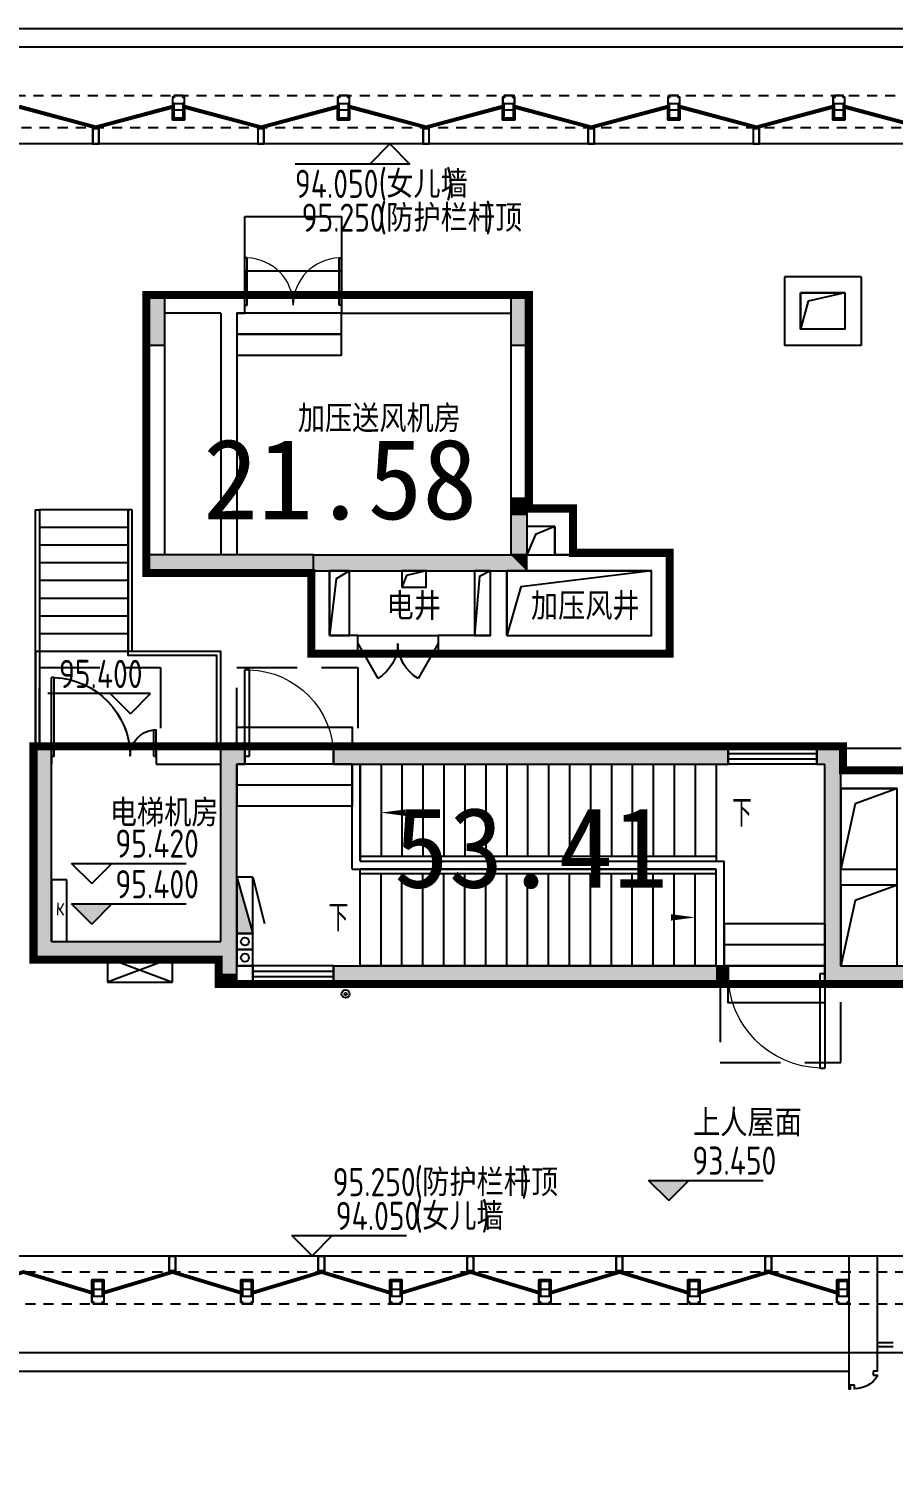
# Model space of a CAD drawing. Extents: x 512858 to 514372, y -232486 to -231710.
# Drawn here: x 513789.96 to 513800.7, y -231914.03 to -231896.2 of the extents above; entities that cross this region are included whole.
import ezdxf

# ---------------------------------------------------------------- set-up
doc = ezdxf.new("R2010")
doc.units = 0
doc.header["$LTSCALE"] = 1000
for name, pattern in [('2#HXT-RF$0$CONTINOUS', [0]), ('2#HXT-RF$0$DASH', [0.35, 0.25, -0.1]), ('CACHE2', [0.1875, 0.125, -0.0625]), ('DASH', [0.35, 0.25, -0.1])]:
    doc.linetypes.add(name, pattern=pattern)
doc.layers.get('0').update_dxf_attribs({"color": 252})
for name, color, linetype in [('$0$A-STAIR', 32, 'Continuous'), ('2#HXT-RF$0$A-ANNO-100-SYMB', 252, 'Continuous'), ('2#HXT-RF$0$A-ANNO-100-TXT', 252, 'Continuous'), ('2#HXT-RF$0$A-FIRE-DOOR', 252, 'Continuous'), ('2#HXT-RF$0$A-HOLE-E', 252, 'Continuous'), ('2#HXT-RF$0$A-PATT-COLU', 252, 'Continuous'), ('2#HXT-RF$0$A-STAIR', 252, 'Continuous'), ('2#HXT-RF$0$A-STR-CONC-B', 252, 'Continuous'), ('2#HXT-RF$0$A-WALL-S', 252, 'Continuous'), ('2#HXT-RF$0$A-WINDOW', 252, 'Continuous'), ('2#HXT-RF$0$AA-DOOR_FIRE_TEXT', 252, 'Continuous'), ('2#HXT-RF$0$建-空调', 252, '2#HXT-RF$0$DASH'), ('6#-造型-1F（实施版）金属型材-METAL-S', 253, 'Continuous'), ('6#-造型-1F（实施版）门窗', 253, 'Continuous'), ('6#-造型-银白色铝板', 252, 'Continuous'), ('A-ANNO-100-DIM-E', 253, 'Continuous'), ('A-ANNO-100-TXT', 252, 'Continuous'), ('A-DOOR', 252, 'Continuous'), ('A-HOLE-E', 253, 'Continuous'), ('A-METAL-E', 253, 'Continuous'), ('A-PATT-COLU', 253, 'Continuous'), ('A-STR-CONC-B', 252, 'Continuous'), ('A-STR-CONC-E', 253, 'Continuous'), ('A-STR-CONC-H', 253, 'Continuous'), ('A-TECH-RAIN', 253, 'Continuous'), ('A-WALL-S', 252, 'Continuous'), ('AA-家具', 253, 'DASH'), ('PUB_DIM', 252, 'Continuous'), ('PUB_TEXT', 252, 'Continuous')]:
    doc.layers.add(name, color=color, linetype=linetype)
doc.layers.add('面积-计容-住宅-1', color=1, linetype='Continuous', lineweight=0)
doc.styles.add('2#HXT-RF$0$DIM_FONT', font='romand.shx', dxfattribs={"width": 0.7, "bigfont": 'hzfs.shx'})
doc.styles.add('2#HXT-RF$0$STANDARD', font='GBENOR', dxfattribs={"bigfont": 'GBCBIG'})
doc.styles.add('dw', font='simhei.ttf')
doc.styles.add('TYDG_02', font='TSSDENG.shx', dxfattribs={"width": 0.8, "bigfont": 'hztxt.shx'})

# ---------------------------------------------------------------- blocks, each defined once
blk = doc.blocks.new('2新462#HXT-RF$0$$TWTSYS$00000508')
for p, q in [((-0.5, 0.5), (0.324, 1.224)), ((-0.5, 0.5), (-0.5, -0.5)), ((-0.5, -0.5), (0.5, 0.5)), ((0.5, 0.5), (-0.5, 0.5)), ((0.5, -0.5), (0.5, 0.5)), ((-0.5, -0.5), (0.5, -0.5))]:
    blk.add_line(p, q)
blk.add_solid([(0.5, -0.5), (0.5, 0.5), (-0.5, -0.5)])
blk = doc.blocks.new('2新442#HXT-RF$0$$DorLib2D$00000225')
at = {"color": 0}
for p, q in [((0.475, -0.001), (0.475, 0.752)), ((0.475, 0.752), (0.5, 0.752)), ((0.5, -0.001), (0.5, 0.752)), ((-0.5, 0), (-0.5, 0.252)), ((-0.475, 0.252), (-0.5, 0.252)), ((-0.475, 0), (-0.475, 0.252)), ((-0.475, 0), (-0.5, 0)), ((0.475, -0.001), (0.5, -0.001))]:
    blk.add_line(p, q, dxfattribs=at)
for centre, radius, start, end in [((0.505, -0.002), 0.755, 92.2493, 179.7238), ((-0.501, 0.003), 0.251, 359.7899, 84.0974)]:
    blk.add_arc(centre, radius, start, end, dxfattribs=at)
blk = doc.blocks.new('2新432#HXT-RF$0$$DorLib2D$00000001')
for p, q in [((0.45, 0.975), (0.5, 0.975)), ((0.45, 0), (0.45, 0.975)), ((0.5, 0), (0.5, 0.975)), ((0.5, 0), (0.45, 0))]:
    blk.add_line(p, q)
at = {"lineweight": 13}
blk.add_arc((0.475, 0), 0.975, 91.4693, 180, dxfattribs=at)
blk = doc.blocks.new('2新472#HXT-RF$0$$WINLIB2D$00000001')
at = {"color": 0}
for points in [[(-0.5, 0.5), (-0.5, -0.5)], [(-0.5, 0.5), (0.5, 0.5)], [(0.5, -0.5), (0.5, 0.5)], [(0.5, 0.167), (-0.5, 0.167)], [(0.5, -0.167), (-0.5, -0.167)], [(-0.5, -0.5), (0.5, -0.5)]]:
    blk.add_lwpolyline(points, dxfattribs=at)
blk = doc.blocks.new('2新452#HXT-RF$0$$DorLib2D$00000231')
at = {"color": 0}
for p, q in [((-0.5, 0), (-0.25, 0.433)), ((0.5, 0), (0.25, 0.433))]:
    blk.add_line(p, q, dxfattribs=at)
for centre, start, end in [((-0.5, 0), 0, 60), ((0.5, 0), 120, 180)]:
    blk.add_arc(centre, 0.5, start, end, dxfattribs=at)
blk = doc.blocks.new('2新422#HXT-RF')
at = {"layer": '2#HXT-RF$0$A-PATT-COLU'}
for points in [[(-54712, -20698), (-54712, -20898), (-52412, -20898), (-52412, -20698)], [(-52412, -20698), (-52412, -20898), (-52062, -20898), (-52262, -20698)], [(-52262, -20698), (-52062, -20898), (-52062, -20698)], [(-58162, -25698), (-57962, -25498), (-57962, -23098), (-58162, -23098)], [(-55862, -23098), (-55662, -23298), (-55562, -23298), (-55562, -23098)], [(-55795, -25598), (-55662, -25598), (-55662, -23298), (-55862, -23098), (-55862, -25498)], [(-54462, -23298), (-54132, -23298), (-54132, -23098), (-54462, -23098)], [(-54132, -23098), (-54132, -23298), (-49562, -23298), (-49562, -23098)], [(-48462, -23298), (-48362, -23298), (-48162, -23098), (-48462, -23098)], [(-48362, -23498), (-48162, -23498), (-48162, -23098), (-48362, -23298)], [(-45062, -23498), (-44862, -23498), (-44862, -23098), (-45062, -23098)], [(-48362, -25998), (-48162, -25798), (-48162, -23498), (-48362, -23498)], [(-45062, -25798), (-44862, -25998), (-44862, -23498), (-45062, -23498)], [(-57962, -25498), (-58162, -25698), (-55862, -25698), (-55795, -25598), (-55862, -25498)], [(-55862, -25898), (-55662, -25898), (-55662, -25598), (-55795, -25598), (-55862, -25698)], [(-54462, -25998), (-49712, -25998), (-49712, -25798), (-54462, -25798)], [(-49712, -25798), (-49712, -25998), (-49562, -25998), (-49562, -25798)], [(-48162, -25798), (-48362, -25998), (-47362, -25998), (-47362, -25798)], [(-47362, -25798), (-47362, -25998), (-44862, -25998), (-45062, -25798)], [(-55662, -25998), (-55662, -25898), (-55862, -25898), (-55862, -25998)]]:
    blk.add_hatch(color=256, dxfattribs=at).paths.add_polyline_path(points)
at = {"layer": '2#HXT-RF$0$A-ANNO-100-SYMB'}
for points in [[(-49582, -23898, 0, 0, 0), (-53872, -23898, 0, 80, 0), (-53572, -23898, 0, 0, 0)], [(-54262, -25198, 0, 0, 0), (-49972, -25198, 0, 80, 0), (-50272, -25198, 0, 0, 0)]]:
    blk.add_lwpolyline(points, format="xyseb", dxfattribs=at)
at = {"layer": '2#HXT-RF$0$A-FIRE-DOOR'}
for p, q in [((-54162, -21698), (-53162, -21698)), ((-54162, -21898), (-53162, -21898)), ((-56662, -23098), (-57962, -23098)), ((-47262, -23398), (-45962, -23398))]:
    blk.add_line(p, q, dxfattribs=at)
at = {"layer": '2#HXT-RF$0$A-HOLE-E'}
for points in [[(-54512, -21698), (-54262, -21698), (-54262, -20898), (-54512, -20898)], [(-53612, -21098), (-53312, -21098), (-53312, -20898), (-53612, -20898)], [(-52712, -21698), (-52512, -21698), (-52512, -20898), (-52712, -20898)], [(-52312, -21698), (-50512, -21698), (-50512, -20898), (-52312, -20898)], [(-47462, -23598), (-48162, -23598), (-48162, -24598), (-47462, -24598)], [(-47462, -24798), (-48162, -24798), (-48162, -25798), (-47462, -25798)]]:
    blk.add_lwpolyline(points, close=True, dxfattribs=at)
for points in [[(-54262, -20898), (-54427, -20995), (-54512, -21698)], [(-53312, -20898), (-53556, -20953), (-53612, -21098)], [(-52512, -20898), (-52651, -20968), (-52712, -21698)], [(-50512, -20898), (-52138, -21097), (-52312, -21698)], [(-47462, -23598), (-47984, -23789), (-48162, -24598)], [(-47462, -24798), (-47984, -24989), (-48162, -25798)]]:
    blk.add_lwpolyline(points, dxfattribs=at)
at = {"layer": '2#HXT-RF$0$A-STAIR'}
for p, q in [((-58112, -20138), (-58112, -21898)), ((-57012, -20138), (-58112, -20138)), ((-57012, -20138), (-57012, -21898)), ((-57012, -20358), (-58112, -20358)), ((-57012, -20578), (-58112, -20578)), ((-47312, -20638), (-47312, -22398)), ((-46212, -20638), (-47312, -20638)), ((-46212, -20638), (-46212, -22398)), ((-57012, -20798), (-58112, -20798)), ((-46212, -20858), (-47312, -20858)), ((-57012, -21018), (-58112, -21018)), ((-46212, -21078), (-47312, -21078)), ((-57012, -21238), (-58112, -21238)), ((-46212, -21298), (-47312, -21298)), ((-57012, -21458), (-58112, -21458)), ((-46212, -21518), (-47312, -21518)), ((-57012, -21678), (-58112, -21678)), ((-46212, -21738), (-47312, -21738)), ((-57012, -21898), (-58112, -21898)), ((-46212, -21958), (-47312, -21958)), ((-46212, -22178), (-47312, -22178)), ((-46212, -22398), (-47312, -22398)), ((-55662, -23298), (-55662, -23818)), ((-54232, -23298), (-55662, -23298)), ((-54232, -23298), (-54232, -23818)), ((-54132, -23298), (-49712, -23298)), ((-54132, -23298), (-54132, -24438)), ((-53872, -23298), (-53872, -24438)), ((-53612, -23298), (-53612, -24438)), ((-53352, -23298), (-53352, -24438)), ((-53092, -23298), (-53092, -24438)), ((-52832, -23298), (-52832, -24438)), ((-52572, -23298), (-52572, -24438)), ((-52312, -23298), (-52312, -24438)), ((-52052, -23298), (-52052, -24438)), ((-51792, -23298), (-51792, -24438)), ((-51532, -23298), (-51532, -24438)), ((-51272, -23298), (-51272, -24438)), ((-51012, -23298), (-51012, -24438)), ((-50752, -23298), (-50752, -24438)), ((-50492, -23298), (-50492, -24438)), ((-50232, -23298), (-50232, -24438)), ((-49972, -23298), (-49972, -24438)), ((-49712, -23298), (-49712, -24438)), ((-54232, -23558), (-55662, -23558)), ((-54232, -23818), (-55662, -23818)), ((-54132, -24438), (-54132, -24498)), ((-54132, -24438), (-49712, -24438)), ((-54132, -24438), (-54132, -24498)), ((-54132, -24498), (-49712, -24498)), ((-54132, -24498), (-49712, -24498)), ((-49712, -24598), (-54132, -24598)), ((-54132, -24658), (-54132, -24598)), ((-49712, -24598), (-54132, -24598)), ((-54132, -24658), (-54132, -24598)), ((-49712, -24438), (-49712, -24498)), ((-49712, -24438), (-49712, -24498)), ((-49712, -24658), (-49712, -24598)), ((-49712, -24658), (-49712, -24598)), ((-54132, -25798), (-54132, -24658)), ((-49712, -24658), (-54132, -24658)), ((-53872, -25798), (-53872, -24658)), ((-53612, -25798), (-53612, -24658)), ((-53352, -25798), (-53352, -24658)), ((-53092, -25798), (-53092, -24658)), ((-52832, -25798), (-52832, -24658)), ((-52572, -25798), (-52572, -24658)), ((-52312, -25798), (-52312, -24658)), ((-52052, -25798), (-52052, -24658)), ((-51792, -25798), (-51792, -24658)), ((-51532, -25798), (-51532, -24658)), ((-51272, -25798), (-51272, -24658)), ((-51012, -25798), (-51012, -24658)), ((-50752, -25798), (-50752, -24658)), ((-50492, -25798), (-50492, -24658)), ((-50232, -25798), (-50232, -24658)), ((-49972, -25798), (-49972, -24658)), ((-49712, -25798), (-49712, -24658)), ((-49612, -25278), (-49612, -25798)), ((-48362, -25278), (-49612, -25278)), ((-48362, -25278), (-48362, -25798)), ((-48362, -25538), (-49612, -25538)), ((-49712, -25798), (-54132, -25798)), ((-48362, -25798), (-49612, -25798))]:
    blk.add_line(p, q, dxfattribs=at)
for points in [[(-58162, -23098), (-58162, -20138), (-58112, -20138), (-58112, -23098)], [(-55912, -23098), (-55912, -21948), (-57012, -21948), (-57012, -20138)], [(-56962, -20138), (-57012, -20138)], [(-55862, -23098), (-55862, -21898), (-56962, -21898), (-56962, -20138)], [(-47362, -23398), (-47362, -22198), (-47362, -22198), (-47362, -20638)], [(-47312, -20638), (-47362, -20638)], [(-47312, -23398), (-47312, -22248), (-47312, -22248), (-47312, -20638)], [(-45112, -23398), (-45112, -22448), (-46212, -22448), (-46212, -20638)], [(-46162, -20638), (-46212, -20638)], [(-45062, -23398), (-45062, -22398), (-46162, -22398), (-46162, -20638)]]:
    blk.add_lwpolyline(points, dxfattribs=at)
for points in [[(-55862, -21898), (-58162, -21898), (-58162, -23098), (-55862, -23098)], [(-54232, -23098), (-55662, -23098), (-55662, -22838), (-54232, -22838)], [(-54462, -23298), (-55562, -23298), (-55562, -23098), (-54462, -23098)], [(-48362, -25998), (-49562, -25998), (-49562, -25798), (-48362, -25798)], [(-48362, -26258), (-49562, -26258), (-49562, -25998), (-48362, -25998)]]:
    blk.add_lwpolyline(points, close=True, dxfattribs=at)
at = {"layer": '2#HXT-RF$0$A-STR-CONC-B'}
for p, q in [((-54712, -20698), (-52412, -20698)), ((-52412, -20698), (-52262, -20698)), ((-52262, -20698), (-52262, -20698)), ((-52262, -20698), (-52062, -20698)), ((-52062, -20898), (-52062, -20698)), ((-54712, -20898), (-52412, -20898)), ((-52412, -20898), (-52062, -20898)), ((-58162, -25698), (-58162, -23098)), ((-58162, -23098), (-57962, -23098)), ((-57962, -25498), (-57962, -23098)), ((-55862, -23098), (-55562, -23098)), ((-55862, -25498), (-55862, -23098)), ((-55562, -23098), (-55562, -23298)), ((-54462, -23098), (-54132, -23098)), ((-54462, -23098), (-54462, -23298)), ((-54132, -23098), (-49562, -23098)), ((-49562, -23098), (-49562, -23298)), ((-48462, -23098), (-48162, -23098)), ((-48462, -23098), (-48462, -23298)), ((-48162, -23498), (-48162, -23098)), ((-45062, -23498), (-45062, -23098)), ((-45062, -23098), (-44862, -23098)), ((-44862, -23498), (-44862, -23098)), ((-55662, -23298), (-55562, -23298)), ((-55662, -25598), (-55662, -23298)), ((-54462, -23298), (-54132, -23298)), ((-54132, -23298), (-49562, -23298)), ((-48462, -23298), (-48362, -23298)), ((-48362, -23498), (-48362, -23298)), ((-48362, -25998), (-48362, -23498)), ((-48162, -25798), (-48162, -23498)), ((-45062, -25798), (-45062, -23498)), ((-44862, -25998), (-44862, -23498)), ((-57962, -25498), (-55862, -25498)), ((-55662, -25898), (-55662, -25598)), ((-58162, -25698), (-55862, -25698)), ((-55862, -25898), (-55862, -25698)), ((-54462, -25798), (-49712, -25798)), ((-54462, -25798), (-54462, -25998)), ((-49712, -25798), (-49562, -25798)), ((-49562, -25798), (-49562, -25998)), ((-48162, -25798), (-47362, -25798)), ((-47362, -25798), (-45062, -25798)), ((-55862, -25998), (-55862, -25898)), ((-55862, -25998), (-55662, -25998)), ((-55662, -25998), (-55662, -25898)), ((-54462, -25998), (-49712, -25998)), ((-49712, -25998), (-49562, -25998)), ((-48362, -25998), (-47362, -25998)), ((-47362, -25998), (-44862, -25998))]:
    blk.add_line(p, q, dxfattribs=at)
at = {"layer": '2#HXT-RF$0$A-WALL-S'}
for p, q in [((-52062, -20698), (-50312, -20698)), ((-50312, -21898), (-50312, -20698)), ((-54712, -21898), (-54712, -20898)), ((-54512, -21698), (-54512, -20898)), ((-52512, -21698), (-52512, -20898)), ((-52312, -21698), (-52312, -20898)), ((-52062, -20898), (-50512, -20898)), ((-50512, -21698), (-50512, -20898)), ((-54162, -21698), (-54512, -21698)), ((-54162, -21898), (-54162, -21698)), ((-52512, -21698), (-53162, -21698)), ((-53162, -21698), (-53162, -21898)), ((-52312, -21698), (-50512, -21698)), ((-54712, -21898), (-54162, -21898)), ((-53162, -21898), (-52412, -21898)), ((-52412, -21898), (-50312, -21898)), ((-57962, -23098), (-57962, -23298)), ((-55862, -23098), (-56662, -23098)), ((-56662, -23098), (-56662, -23298)), ((-55562, -23298), (-55562, -23098)), ((-54462, -23298), (-54462, -23098)), ((-49562, -23298), (-49562, -23098)), ((-48462, -23098), (-48462, -23098)), ((-48462, -23098), (-48462, -23298)), ((-56662, -23298), (-55862, -23298)), ((-54232, -24598), (-54232, -23298)), ((-54132, -24498), (-54132, -23298)), ((-48462, -23298), (-48462, -23298)), ((-48162, -23398), (-47362, -23398)), ((-47262, -23398), (-47362, -23398)), ((-47262, -23598), (-47262, -23398)), ((-45062, -23398), (-45962, -23398)), ((-45962, -23398), (-45962, -23598)), ((-48162, -23598), (-47462, -23598)), ((-47462, -25798), (-47462, -23598)), ((-47262, -25798), (-47262, -23598)), ((-45962, -23598), (-45062, -23598)), ((-54232, -24598), (-49712, -24598)), ((-54132, -24498), (-49612, -24498)), ((-49712, -25798), (-49712, -24598)), ((-49612, -25798), (-49612, -24498)), ((-55462, -25798), (-55662, -25798)), ((-55462, -25998), (-55462, -25798)), ((-54462, -25798), (-54462, -25798)), ((-54462, -25798), (-54462, -25998)), ((-49562, -25998), (-49562, -25798)), ((-48362, -25998), (-48362, -25798)), ((-55662, -25998), (-55462, -25998)), ((-54462, -25998), (-54462, -25998))]:
    blk.add_line(p, q, dxfattribs=at)
at = {"layer": '2#HXT-RF$0$AA-DOOR_FIRE_TEXT'}
for points in [[(-55462, -25398), (-55662, -25398), (-55662, -25598), (-55462, -25598)], [(-55462, -25598), (-55662, -25598), (-55662, -25798), (-55462, -25798)]]:
    blk.add_lwpolyline(points, close=True, dxfattribs=at)
for centre in [(-55562, -25498), (-55562, -25698)]:
    blk.add_circle(centre, 50, dxfattribs=at)
at = {"layer": '2#HXT-RF$0$建-空调', "color": 1, "ltscale": 10}
for points in [[(-57962, -25498), (-57771, -25498), (-57771, -24732), (-57962, -24732)], [(-45253, -25798), (-45062, -25798), (-45062, -25032), (-45254, -25032)]]:
    blk.add_lwpolyline(points, close=True, dxfattribs=at)
at = {"layer": '2#HXT-RF$0$A-FIRE-DOOR', "zscale": 200}
for name, p, xscale, yscale, rotation in [('2新452#HXT-RF$0$$DorLib2D$00000231', (-53662, -21798), 1000, -1000, 2.2739e-12), ('2新442#HXT-RF$0$$DorLib2D$00000225', (-57312, -23198), 1300.000000001113, -1300.000000001113, 180)]:
    blk.add_blockref(name, p, dxfattribs=dict(at, xscale=xscale, yscale=yscale, rotation=rotation))
for name, p, xscale, yscale in [('2新432#HXT-RF$0$$DorLib2D$00000001', (-55012, -23198), -1100, 1100), ('2新442#HXT-RF$0$$DorLib2D$00000225', (-46612, -23498), -1300.000000000873, 1300.000000000873), ('2新432#HXT-RF$0$$DorLib2D$00000001', (-48962, -25898), 1200, -1200)]:
    blk.add_blockref(name, p, dxfattribs=dict(at, xscale=xscale, yscale=yscale))
at = {"layer": '2#HXT-RF$0$A-WINDOW', "xscale": -1099.939329064553, "yscale": -200, "zscale": 200}
blk.add_blockref('2新472#HXT-RF$0$$WINLIB2D$00000001', (-49012, -23198), dxfattribs=at)
at = {"layer": '2#HXT-RF$0$A-WINDOW', "xscale": 1000, "yscale": 200, "zscale": 200, "rotation": 180.0000000000013}
blk.add_blockref('2新472#HXT-RF$0$$WINLIB2D$00000001', (-54962, -25898), dxfattribs=at)
at = {"layer": '2#HXT-RF$0$AA-DOOR_FIRE_TEXT', "xscale": 700.0000000000001, "yscale": 200.0000000000001, "zscale": 700.0000000000001, "rotation": 270}
blk.add_blockref('2新462#HXT-RF$0$$TWTSYS$00000508', (-55562, -25048), dxfattribs=at)
at = {"color": 1, "linetype": '2#HXT-RF$0$CONTINOUS', "style": '2#HXT-RF$0$DIM_FONT', "text_generation_flag": 4, "width": 0.8}
for p in [(-57903, -25019), (-45195, -25319)]:
    blk.add_text('K', height=151, rotation=359.771, dxfattribs=at).set_placement(p)
at = {"layer": '2#HXT-RF$0$A-ANNO-100-TXT', "color": 7, "style": '2#HXT-RF$0$STANDARD'}
for p in [(-49512, -24073), (-54522, -25373)]:
    blk.add_text('下', height=338, dxfattribs=at).set_placement(p)
blk = doc.blocks.new('2新158a-dewfergsfsfsfs')
at = {"layer": '6#-造型-银白色铝板'}
blk.add_lwpolyline([(-53941, 66063), (-53791, 66063), (-53791, 65863), (-53811, 65863), (-53811, 65943), (-53921, 65943), (-53921, 65863), (-53941, 65863)], close=True, dxfattribs=at)
for points in [[(-53941, 65941), (-53941, 66063), (-53791, 66063), (-53791, 65941)], [(-53791, 65941), (-53791, 66063), (-53941, 66063), (-53941, 65941)], [(-53793, 65943), (-53793, 66061), (-53938, 66061), (-53938, 65943)], [(-53921, 66043), (-53938, 66061)], [(-53811, 65941), (-53811, 66043), (-53921, 66043), (-53921, 65941)], [(-53811, 66043), (-53793, 66061)], [(-53921, 65941), (-53941, 65941)], [(-53791, 65897), (-53791, 65783), (-53811, 65783), (-53811, 65763), (-53921, 65763), (-53921, 65783), (-53941, 65783), (-53941, 65897)], [(-53921, 65941), (-53921, 65943), (-53938, 65943)], [(-53793, 65941), (-53793, 65786), (-53813, 65786), (-53813, 65766), (-53918, 65766), (-53918, 65786), (-53938, 65786), (-53938, 65941)], [(-53938, 65863), (-53793, 65863)], [(-53811, 65941), (-53811, 65943), (-53793, 65943)], [(-53811, 65941), (-53791, 65941)]]:
    blk.add_lwpolyline(points, dxfattribs=at)
blk = doc.blocks.new('2新162a-fsfgesfsfsf')
at = {"layer": '6#-造型-银白色铝板'}
for points in [[(-54486, 66363), (-54406, 66363), (-54406, 66173), (-54486, 66173)], [(-54483, 66360), (-54409, 66360), (-54409, 66176), (-54483, 66176)]]:
    blk.add_lwpolyline(points, close=True, dxfattribs=at)
blk = doc.blocks.new('*U580')
at = {"layer": '6#-造型-1F（实施版）金属型材-METAL-S'}
for points in [[(1100, 350), (-550, 350), (-550, 330), (-500, 330), (-500, 280)], [(-330, 50), (-380, 50)]]:
    blk.add_lwpolyline(points, dxfattribs=at)
at = {"layer": '6#-造型-1F（实施版）金属型材-METAL-S', "color": 61}
blk.add_lwpolyline([(-380, 50), (-380, 0), (-400, 0, -0.247534), (-550, 280), (-500, 280)], format="xyb", dxfattribs=at)
blk.add_lwpolyline([(1100, 350), (1100, 0), (-330, 0), (-330, 50)], dxfattribs=at)
blk = doc.blocks.new('2新74A$C40527E7E')
at = {"layer": '6#-造型-1F（实施版）金属型材-METAL-S'}
blk.add_lwpolyline([(23200, 17730), (-130, 17730, 0.414214), (-330, 17530), (-330, 4070, 0.414214), (-130, 3870), (7270, 3870), (7270, 1270, 0.414218), (7470, 1070), (21200, 1070)], format="xyb", dxfattribs=at)
at = {"layer": '6#-造型-1F（实施版）门窗'}
for points in [[(12800, 16771), (11850, 16515), (10900, 16771)], [(14850, 16771), (13900, 16515), (12950, 16771)], [(16900, 16771), (15950, 16515), (15000, 16771)], [(18950, 16771), (18000, 16515), (17050, 16771)], [(21000, 16771), (20050, 16515), (19100, 16771)], [(23050, 16771), (22100, 16515), (21150, 16771)], [(12800, 16759), (11850, 16502), (10900, 16759)], [(12800, 16746), (11850, 16490), (10900, 16746)], [(14850, 16759), (13900, 16502), (12950, 16759)], [(14850, 16746), (13900, 16490), (12950, 16746)], [(16900, 16759), (15950, 16502), (15000, 16759)], [(16900, 16746), (15950, 16490), (15000, 16746)], [(18950, 16759), (18000, 16502), (17050, 16759)], [(18950, 16746), (18000, 16490), (17050, 16746)], [(21000, 16759), (20050, 16502), (19100, 16759)], [(21000, 16746), (20050, 16490), (19100, 16746)], [(23050, 16759), (22100, 16502), (21150, 16759)], [(23050, 16746), (22100, 16490), (21150, 16746)], [(11800, 2054), (10950, 2310), (10100, 2054)], [(11800, 2041), (10950, 2298), (10100, 2041)], [(11800, 2029), (10950, 2285), (10100, 2029)], [(13650, 2054), (12800, 2310), (11950, 2054)], [(13650, 2041), (12800, 2298), (11950, 2041)], [(13650, 2029), (12800, 2285), (11950, 2029)], [(15500, 2054), (14650, 2310), (13800, 2054)], [(15500, 2041), (14650, 2298), (13800, 2041)], [(15500, 2029), (14650, 2285), (13800, 2029)], [(17350, 2054), (16500, 2310), (15650, 2054)], [(17350, 2041), (16500, 2298), (15650, 2041)], [(17350, 2029), (16500, 2285), (15650, 2029)], [(19200, 2054), (18350, 2310), (17500, 2054)], [(19200, 2041), (18350, 2298), (17500, 2041)], [(19200, 2029), (18350, 2285), (17500, 2029)], [(21050, 2054), (20200, 2310), (19350, 2054)], [(21050, 2041), (20200, 2298), (19350, 2041)], [(21050, 2029), (20200, 2285), (19350, 2029)]]:
    blk.add_lwpolyline(points, dxfattribs=at)
at = {"layer": 'A-STR-CONC-E'}
for points in [[(23200, 17500), (-100, 17500), (-100, 4100), (7500, 4100), (7500, 1300), (21900, 1300), (21900, -100), (32000, -100), (32000, 6900), (29900, 6900), (29900, 10400), (33600, 10400), (33600, 17500), (23200, 17500)], [(23200, 16300), (1100, 16300), (1100, 5300), (8700, 5300), (8700, 2500), (22100, 2500), (22100, 1100), (30800, 1100), (30800, 5700), (28700, 5700), (28700, 11600), (32400, 11600), (32400, 16300), (24400, 16300)]]:
    blk.add_lwpolyline(points, dxfattribs=at)
at = {"layer": 'A-STR-CONC-H', "linetype": 'CACHE2'}
blk.add_lwpolyline([(23200, 16500), (900, 16500), (900, 5100), (8500, 5100), (8500, 2300), (21900, 2300), (21900, 1900), (8100, 1900), (8100, 4700), (500, 4700), (500, 16900), (23200, 16900)], dxfattribs=at)
at = {"rotation": 90.00007854838802}
blk.add_blockref('*U580', (21550, 1400), dxfattribs=at)
at = {"layer": 'PUB_DIM', "xscale": -1, "rotation": 180}
for name, p in [('2新158a-dewfergsfsfsfs', (66741, 82663)), ('2新158a-dewfergsfsfsfs', (68791, 82663)), ('2新158a-dewfergsfsfsfs', (70841, 82663)), ('2新158a-dewfergsfsfsfs', (72891, 82663)), ('2新158a-dewfergsfsfsfs', (74941, 82663)), ('2新162a-fsfgesfsfsf', (66295, 82663)), ('2新162a-fsfgesfsfsf', (68345, 82663)), ('2新162a-fsfgesfsfsf', (70395, 82663)), ('2新162a-fsfgesfsfsf', (72445, 82663)), ('2新162a-fsfgesfsfsf', (74495, 82663))]:
    blk.add_blockref(name, p, dxfattribs=at)
at = {"layer": 'PUB_DIM'}
for name, p in [('2新162a-fsfgesfsfsf', (67245, -63863)), ('2新162a-fsfgesfsfsf', (69095, -63863)), ('2新162a-fsfgesfsfsf', (70945, -63863)), ('2新162a-fsfgesfsfsf', (72795, -63863)), ('2新162a-fsfgesfsfsf', (74645, -63863)), ('2新158a-dewfergsfsfsfs', (65741, -63863)), ('2新158a-dewfergsfsfsfs', (67591, -63863)), ('2新158a-dewfergsfsfsfs', (69441, -63863)), ('2新158a-dewfergsfsfsfs', (71291, -63863)), ('2新158a-dewfergsfsfsfs', (73141, -63863)), ('2新158a-dewfergsfsfsfs', (74991, -63863))]:
    blk.add_blockref(name, p, dxfattribs=at)
blk = doc.blocks.new('2新04$DorLib2D$00000002')
for p, q in [((-0.5, 0), (-0.5, 0.4875)), ((-0.475, 0.4875), (-0.5, 0.4875)), ((-0.475, 0), (-0.475, 0.4875)), ((0.475, 0), (0.475, 0.4875)), ((0.475, 0.4875), (0.5, 0.4875)), ((0.5, 0), (0.5, 0.4875)), ((-0.5, 0), (-0.475, 0)), ((0.5, 0), (0.475, 0))]:
    blk.add_line(p, q)
at = {"lineweight": 13}
for centre, start, end in [((-0.4875, 0), 0, 88.53072), ((0.4875, 0), 91.46928, 180)]:
    blk.add_arc(centre, 0.4875, start, end, dxfattribs=at)

msp = doc.modelspace()

# ---------------------------------------------------------------- hatches: boundary and pattern name
at = {"layer": 'A-ANNO-100-DIM-E'}
for points in [[(513790.747, -231907.313), (513790.497, -231907.063), (513790.997, -231907.063)], [(513797.911, -231910.744), (513797.661, -231910.494), (513798.161, -231910.494)]]:
    msp.add_hatch(color=256, dxfattribs=at).paths.add_polyline_path(points)
at = {"layer": 'A-PATT-COLU'}
for points in [[(513791.448, -231899.53), (513791.448, -231900.13), (513791.648, -231900.13), (513791.648, -231899.53)], [(513795.948, -231899.53), (513795.948, -231900.13), (513796.148, -231900.13), (513796.148, -231899.53)], [(513795.948, -231902.03), (513795.948, -231902.23), (513796.148, -231902.23), (513796.148, -231902.03)], [(513795.948, -231902.18), (513795.948, -231902.73), (513796.148, -231902.73), (513796.148, -231902.18)], [(513792.448, -231902.93), (513792.448, -231902.73), (513791.448, -231902.73), (513791.448, -231902.93)], [(513793.498, -231902.73), (513792.448, -231902.73), (513792.448, -231902.93), (513793.498, -231902.93)]]:
    msp.add_hatch(color=256, dxfattribs=at).paths.add_polyline_path(points)
at = {"layer": 'A-TECH-RAIN'}
msp.add_hatch(color=256, dxfattribs=at).paths.add_polyline_path([(513793.883, -231908.18, 1), (513793.913, -231908.18, 1)])

# ---------------------------------------------------------------- linework, layer by layer
at = {"layer": '$0$A-STAIR'}
for points in [[(513792.648, -231899.47), (513793.848, -231899.47), (513793.848, -231899.21), (513792.648, -231899.21)], [(513792.548, -231899.99), (513793.848, -231899.99), (513793.848, -231899.73), (513792.548, -231899.73)], [(513792.548, -231900.25), (513793.848, -231900.25), (513793.848, -231899.99), (513792.548, -231899.99)]]:
    msp.add_lwpolyline(points, close=True, dxfattribs=at)
at = {"layer": 'A-ANNO-100-DIM-E'}
for p, q in [((513794.447, -231897.63), (513794.197, -231897.88)), ((513794.447, -231897.63), (513794.697, -231897.88)), ((513794.697, -231897.88), (513793.274, -231897.88)), ((513791.476, -231904.453), (513790.2, -231904.453)), ((513791.226, -231904.703), (513790.976, -231904.453)), ((513791.226, -231904.703), (513791.476, -231904.453)), ((513790.747, -231906.809), (513790.497, -231906.559)), ((513790.497, -231906.559), (513791.92, -231906.559)), ((513790.747, -231906.809), (513790.997, -231906.559)), ((513790.747, -231907.313), (513790.497, -231907.063)), ((513790.497, -231907.063), (513791.92, -231907.063)), ((513790.747, -231907.313), (513790.997, -231907.063)), ((513797.911, -231910.744), (513797.661, -231910.494)), ((513797.661, -231910.494), (513799.084, -231910.494)), ((513797.911, -231910.744), (513798.161, -231910.494)), ((513793.482, -231911.43), (513793.232, -231911.18)), ((513793.232, -231911.18), (513794.655, -231911.18)), ((513793.482, -231911.43), (513793.732, -231911.18))]:
    msp.add_line(p, q, dxfattribs=at)
at = {"layer": 'A-DOOR'}
for p, q in [((513793.848, -231899.53), (513792.648, -231899.53)), ((513793.848, -231899.73), (513792.648, -231899.73))]:
    msp.add_line(p, q, dxfattribs=at)
at = {"layer": 'A-HOLE-E'}
for points in [[(513800.098, -231899.48), (513799.64, -231899.581), (513799.548, -231899.93)], [(513796.498, -231902.38), (513796.258, -231902.478), (513796.148, -231902.73)]]:
    msp.add_lwpolyline(points, dxfattribs=at)
for points in [[(513799.548, -231899.48), (513800.098, -231899.48), (513800.098, -231899.93), (513799.548, -231899.93)], [(513796.498, -231902.38), (513796.148, -231902.38), (513796.148, -231902.73), (513796.498, -231902.73)]]:
    msp.add_lwpolyline(points, close=True, dxfattribs=at)
at = {"layer": 'A-METAL-E'}
for points in [[(513800.498, -231912.505), (513800.698, -231912.505)], [(513800.498, -231912.555), (513800.698, -231912.555)]]:
    msp.add_lwpolyline(points, dxfattribs=at)
at = {"layer": 'A-STR-CONC-B'}
for p, q in [((513791.448, -231899.53), (513791.448, -231900.13)), ((513791.648, -231899.53), (513791.448, -231899.53)), ((513791.648, -231899.53), (513791.648, -231900.13)), ((513795.948, -231899.53), (513795.948, -231900.13)), ((513796.148, -231899.53), (513795.948, -231899.53)), ((513796.148, -231899.53), (513796.148, -231900.13)), ((513791.648, -231900.13), (513791.448, -231900.13)), ((513796.148, -231900.13), (513795.948, -231900.13)), ((513795.948, -231902.03), (513795.948, -231902.23)), ((513796.148, -231902.03), (513795.948, -231902.03)), ((513796.148, -231902.03), (513796.148, -231902.23)), ((513795.948, -231902.18), (513795.948, -231902.73)), ((513796.148, -231902.18), (513795.948, -231902.18)), ((513796.148, -231902.23), (513795.948, -231902.23)), ((513796.148, -231902.18), (513796.148, -231902.73)), ((513792.448, -231902.73), (513791.448, -231902.73)), ((513791.448, -231902.93), (513791.448, -231902.73)), ((513793.498, -231902.73), (513792.448, -231902.73)), ((513793.498, -231902.93), (513793.498, -231902.73)), ((513796.148, -231902.73), (513795.948, -231902.73)), ((513792.448, -231902.93), (513791.448, -231902.93)), ((513793.498, -231902.93), (513792.448, -231902.93))]:
    msp.add_line(p, q, dxfattribs=at)
at = {"layer": 'A-STR-CONC-H', "linetype": 'CACHE2'}
msp.add_lwpolyline([(513792.648, -231899.53), (513792.648, -231898.53), (513793.848, -231898.53), (513793.848, -231899.53)], dxfattribs=at)
at = {"layer": 'A-STR-CONC-H', "linetype": 'DASH', "ltscale": 0.003, "elevation": 0}
for points in [[(513790.098, -231905.13), (513790.098, -231904.13), (513791.598, -231904.13), (513791.598, -231905.13)], [(513792.548, -231905.13), (513792.548, -231904.13), (513794.048, -231904.13), (513794.048, -231905.13)]]:
    msp.add_lwpolyline(points, dxfattribs=at)
at = {"layer": 'A-STR-CONC-H', "linetype": 'DASH', "ltscale": 0.003}
for points in [[(513800.048, -231905.13), (513800.848, -231905.13)], [(513798.548, -231908.03), (513798.548, -231909.03), (513800.048, -231909.03), (513800.048, -231908.03)]]:
    msp.add_lwpolyline(points, dxfattribs=at)
at = {"layer": 'A-TECH-RAIN'}
for radius in [0.05, 0.015]:
    msp.add_circle((513793.898, -231908.18), radius, dxfattribs=at)
at = {"layer": 'A-WALL-S'}
for p, q in [((513799.348, -231899.28), (513799.348, -231900.13)), ((513800.298, -231899.28), (513799.348, -231899.28)), ((513800.298, -231899.28), (513800.298, -231900.13)), ((513799.548, -231899.48), (513799.548, -231899.93)), ((513800.098, -231899.48), (513799.548, -231899.48)), ((513800.098, -231899.48), (513800.098, -231899.93)), ((513792.448, -231899.53), (513791.648, -231899.53)), ((513792.648, -231899.53), (513792.448, -231899.53)), ((513792.648, -231899.73), (513792.648, -231899.53)), ((513795.948, -231899.53), (513793.848, -231899.53)), ((513793.848, -231899.53), (513793.848, -231899.73)), ((513792.348, -231899.73), (513791.648, -231899.73)), ((513792.348, -231899.73), (513792.348, -231902.73)), ((513792.548, -231899.73), (513792.548, -231902.73)), ((513792.548, -231899.73), (513792.648, -231899.73)), ((513793.848, -231899.73), (513795.948, -231899.73)), ((513800.098, -231899.93), (513799.548, -231899.93)), ((513791.448, -231900.13), (513791.448, -231902.73)), ((513791.648, -231900.13), (513791.648, -231902.73)), ((513795.948, -231900.13), (513795.948, -231902.03)), ((513796.148, -231900.13), (513796.148, -231902.03)), ((513800.298, -231900.13), (513799.348, -231900.13)), ((513796.698, -231902.18), (513796.148, -231902.18)), ((513796.698, -231902.18), (513796.698, -231902.73)), ((513796.498, -231902.38), (513796.148, -231902.38)), ((513796.498, -231902.38), (513796.498, -231902.73)), ((513796.698, -231902.73), (513796.498, -231902.73))]:
    msp.add_line(p, q, dxfattribs=at)
at = {"layer": 'AA-家具'}
for p, q in [((513791.748, -231907.73), (513790.941, -231908.034)), ((513790.941, -231907.73), (513791.748, -231908.034))]:
    msp.add_line(p, q, dxfattribs=at)
msp.add_lwpolyline([(513790.941, -231908.034), (513791.748, -231908.034), (513791.748, -231907.73), (513790.941, -231907.73)], close=True, dxfattribs=at)
at = {"layer": '面积-计容-住宅-1', "const_width": 0.1}
for points in [[(513793.473, -231903.955), (513797.923, -231903.955), (513797.923, -231902.705), (513796.723, -231902.705), (513796.723, -231902.155), (513796.173, -231902.155), (513796.173, -231899.505), (513791.423, -231899.505), (513791.423, -231902.955), (513793.473, -231902.955)], [(513790.023, -231905.105), (513800.073, -231905.105), (513800.073, -231905.405), (513803.123, -231905.405), (513803.123, -231904.455), (513802.723, -231904.455), (513802.723, -231903.305), (513806.473, -231903.305), (513806.473, -231908.055), (513792.323, -231908.055), (513792.323, -231907.755), (513790.023, -231907.755)]]:
    msp.add_lwpolyline(points, close=True, dxfattribs=at)

# ---------------------------------------------------------------- block references
at = {"xscale": 0.001, "yscale": 0.001, "zscale": 0.001}
for name, p in [('2新74A$C40527E7E', (513778.948, -231913.93)), ('2新422#HXT-RF', (513848.21, -231882.032))]:
    msp.add_blockref(name, p, dxfattribs=at)
at = {"layer": 'A-DOOR', "xscale": -1.2, "yscale": -1.2, "zscale": 0.2, "rotation": 180}
msp.add_blockref('2新04$DorLib2D$00000002', (513793.248, -231899.63), dxfattribs=at)

# ---------------------------------------------------------------- texts
at = {"layer": 'A-ANNO-100-TXT', "style": 'TYDG_02'}
for s, p in [('加压送风机房', (513793.304, -231901.209)), ('电井', (513794.406, -231903.538)), ('加压风井', (513796.199, -231903.538)), ('电梯机房', (513790.97, -231906.102)), ('上人屋面', (513798.212, -231909.949))]:
    msp.add_text(s, height=0.3376, dxfattribs=at).set_placement(p)
at = {"layer": 'PUB_TEXT', "color": 252, "style": 'TYDG_02', "width": 0.8}
for s, p in [('94.050', (513793.269, -231898.3)), ('(', (513794.31, -231898.3)), (')', (513795.14, -231898.3)), ('95.250', (513793.353, -231898.72)), ('(', (513794.31, -231898.72)), (')', (513795.632, -231898.72)), ('95.400', (513790.34, -231904.383)), ('95.420', (513791.04, -231906.489)), ('95.400', (513791.04, -231906.993)), ('93.450', (513798.204, -231910.424)), ('95.250', (513793.738, -231910.69)), ('(', (513794.755, -231910.69)), (')', (513796.078, -231910.69)), ('(', (513794.755, -231911.11)), (')', (513795.586, -231911.11)), ('94.050', (513793.776, -231911.11))]:
    msp.add_text(s, height=0.35, dxfattribs=at).set_placement(p)
at = {"layer": 'PUB_TEXT', "color": 252, "style": 'TYDG_02'}
for s, p in [('女儿墙', (513794.403, -231898.3)), ('防护栏杆顶', (513794.403, -231898.72)), ('防护栏杆顶', (513794.849, -231910.69)), ('女儿墙', (513794.849, -231911.11))]:
    msp.add_text(s, height=0.3376, dxfattribs=at).set_placement(p)
at = {"layer": '面积-计容-住宅-1', "style": 'dw'}
for s, p in [('21.58', (513792.131, -231902.288)), ('53.41', (513794.499, -231906.862))]:
    msp.add_text(s, height=1, dxfattribs=at).set_placement(p)

doc.saveas('drawing.dxf')
